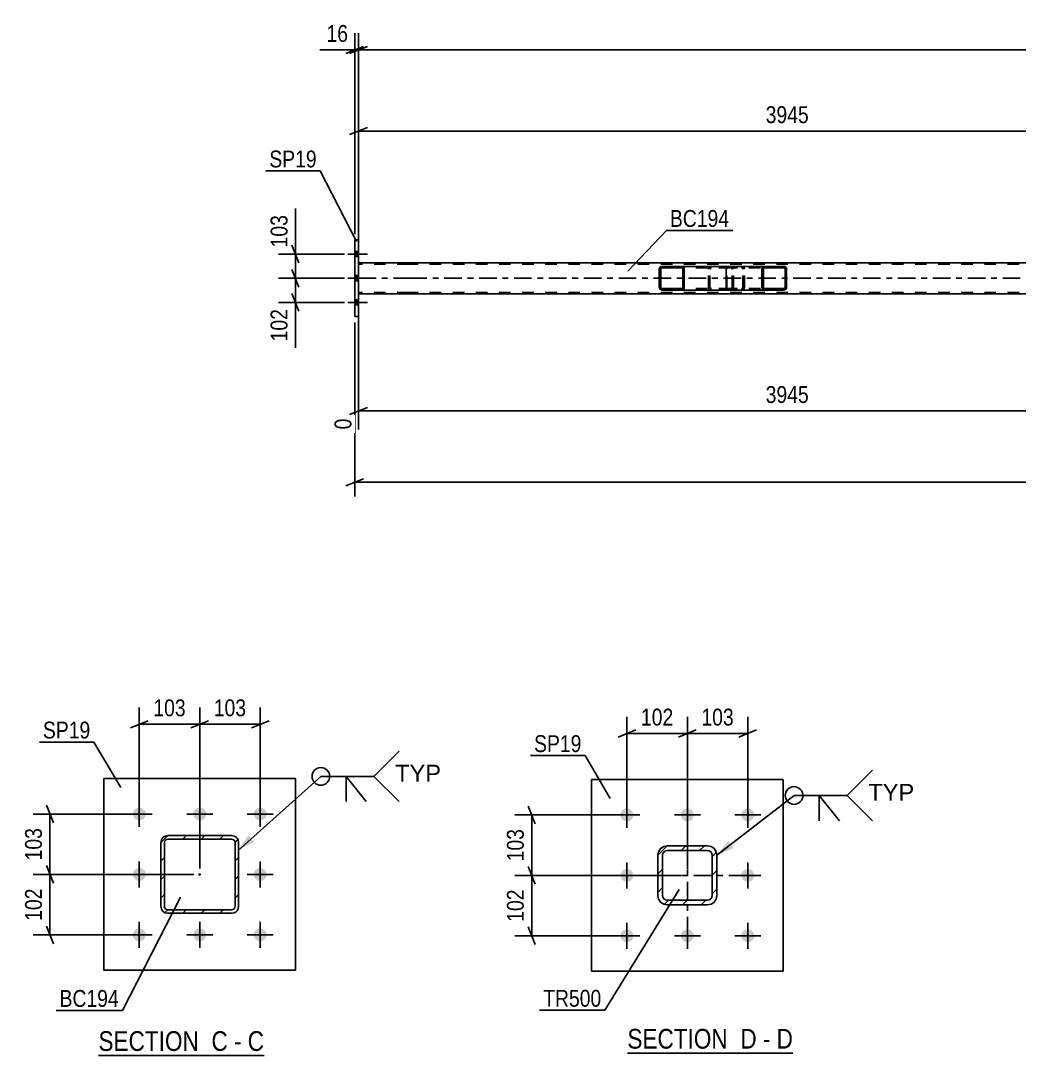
# Model space of a CAD drawing. Header units: millimetres. Extents: x 0 to 1766, y 0 to 560.
# Drawn here: x 1040 to 1209.3, y 59.4 to 235 of the extents above; entities that cross this region are included whole.
import ezdxf

# ---------------------------------------------------------------- set-up
doc = ezdxf.new("R2010")
doc.units = ezdxf.units.MM
doc.linetypes.add('DXK_LINE_DOT2', pattern=[3.9198, 1.9599, -1.9599])
doc.linetypes.add('DXK_LINE_DOT3', pattern=[5.9187, 2.979, -0.9799, 0.9799, -0.9799])
doc.styles.add('Arial', font='ARIAL.TTF', dxfattribs={"height": 0.2})
doc.styles.add('Arial Narrow', font='ARIALN.TTF', dxfattribs={"height": 0.2})

# ---------------------------------------------------------------- blocks, each defined once
blk = doc.blocks.new('Unknown-814172123-13 - 1946')
at = {"color": 6, "linetype": 'Continuous'}
blk.add_line((1053.16, 59.43), (1081.23, 59.43), dxfattribs=at)
at = {"color": 0, "linetype": 'Continuous'}
for points in [[(1071.27, 60.18), (1071.27, 63.68), (1053.16, 63.68), (1053.16, 60.18)], [(1075.09, 60.18), (1075.09, 63.68), (1072.32, 63.68), (1072.32, 60.18)], [(1077.41, 60.18), (1077.41, 63.68), (1076.14, 63.68), (1076.14, 60.18)], [(1081.23, 60.18), (1081.23, 63.68), (1078.46, 63.68), (1078.46, 60.18)]]:
    blk.add_wipeout(points, dxfattribs=at)
at = {"color": 7, "linetype": 'Continuous', "style": 'Arial Narrow'}
for s, p in [('SECTION ', (1053.16, 60.18)), ('C', (1072.32, 60.18)), ('C', (1078.46, 60.18)), ('-', (1076.14, 60.18))]:
    blk.add_text(s, height=3.34, dxfattribs=at).set_placement(p)
blk = doc.blocks.new('Unknown-814172123-16 - 6452')
at = {"color": 6, "linetype": 'Continuous'}
blk.add_line((1142.85, 59.82), (1170.92, 59.82), dxfattribs=at)
at = {"color": 0, "linetype": 'Continuous'}
for points in [[(1160.96, 60.57), (1160.96, 64.07), (1142.85, 64.07), (1142.85, 60.57)], [(1164.77, 60.57), (1164.77, 64.07), (1162.01, 64.07), (1162.01, 60.57)], [(1167.1, 60.57), (1167.1, 64.07), (1165.82, 64.07), (1165.82, 60.57)], [(1170.92, 60.57), (1170.92, 64.07), (1168.15, 64.07), (1168.15, 60.57)]]:
    blk.add_wipeout(points, dxfattribs=at)
at = {"color": 7, "linetype": 'Continuous', "style": 'Arial Narrow'}
for s, p in [('SECTION ', (1142.85, 60.57)), ('D', (1162.01, 60.57)), ('D', (1168.15, 60.57)), ('-', (1165.82, 60.57))]:
    blk.add_text(s, height=3.34, dxfattribs=at).set_placement(p)
blk = doc.blocks.new('Bolt-814172123-2911 - 2859')
at = {"linetype": 'Continuous'}
for points in [[(1097.25, 194.92), (1097.25, 195.8), (1096.61, 195.8), (1096.61, 194.92)], [(1097.25, 194.92), (1097.25, 195.8), (1096.61, 195.8), (1096.61, 194.92)], [(1097.25, 194.92), (1097.25, 195.8), (1096.61, 195.8), (1096.61, 194.92)], [(1097.25, 190.82), (1097.25, 191.7), (1096.61, 191.7), (1096.61, 190.82)], [(1097.25, 190.82), (1097.25, 191.7), (1096.61, 191.7), (1096.61, 190.82)], [(1097.25, 186.72), (1097.25, 187.6), (1096.61, 187.6), (1096.61, 186.72)], [(1097.25, 186.72), (1097.25, 187.6), (1096.61, 187.6), (1096.61, 186.72)], [(1097.25, 186.72), (1097.25, 187.6), (1096.61, 187.6), (1096.61, 186.72)]]:
    blk.add_hatch(color=1, dxfattribs=at).paths.add_polyline_path(points)
at = {"color": 1, "linetype": 'Continuous'}
for p, q in [((1095.45, 195.36), (1098.77, 195.36)), ((1095.45, 195.36), (1098.77, 195.36)), ((1095.45, 195.36), (1098.77, 195.36)), ((1096.61, 195.8), (1097.25, 195.8)), ((1096.61, 195.8), (1097.25, 195.8)), ((1096.61, 195.8), (1097.25, 195.8)), ((1096.61, 194.92), (1097.25, 194.92)), ((1096.61, 194.92), (1097.25, 194.92)), ((1096.61, 194.92), (1097.25, 194.92)), ((1096.61, 191.7), (1097.25, 191.7)), ((1096.61, 191.7), (1097.25, 191.7)), ((1095.45, 191.26), (1098.77, 191.26)), ((1095.45, 191.26), (1098.77, 191.26)), ((1096.61, 190.82), (1097.25, 190.82)), ((1096.61, 190.82), (1097.25, 190.82)), ((1095.45, 187.16), (1098.77, 187.16)), ((1095.45, 187.16), (1098.77, 187.16)), ((1095.45, 187.16), (1098.77, 187.16)), ((1096.61, 187.6), (1097.25, 187.6)), ((1096.61, 187.6), (1097.25, 187.6)), ((1096.61, 187.6), (1097.25, 187.6)), ((1096.61, 186.72), (1097.25, 186.72)), ((1096.61, 186.72), (1097.25, 186.72)), ((1096.61, 186.72), (1097.25, 186.72))]:
    blk.add_line(p, q, dxfattribs=at)
blk = doc.blocks.new('Part-814172123-3029 - 2859')
at = {"linetype": 'Continuous'}
h = blk.add_hatch(dxfattribs=at)
h.set_pattern_fill('', scale=0.7, style=0, pattern_type=0)
h.set_pattern_definition([(45, (1152.4602, 192.9664), (-1.57154, 1.57154), [])])
h.paths.add_polyline_path([(1152.5, 192.78), (1152.46, 192.97), (1152.35, 193.12), (1152.18, 193.23), (1151.99, 193.26), (1148.75, 193.26), (1148.56, 193.23), (1148.39, 193.12), (1148.28, 192.97), (1148.24, 192.78), (1148.24, 189.74), (1148.28, 189.56), (1148.39, 189.4), (1148.56, 189.3), (1148.75, 189.26), (1151.99, 189.26), (1152.18, 189.3), (1152.35, 189.4), (1152.46, 189.56), (1152.5, 189.74)])
h.paths.add_polyline_path([(1152.22, 189.65), (1152.17, 189.57), (1152.09, 189.52), (1151.99, 189.5), (1148.75, 189.5), (1148.66, 189.52), (1148.57, 189.57), (1148.52, 189.65), (1148.5, 189.74), (1148.5, 192.78), (1148.52, 192.87), (1148.57, 192.95), (1148.66, 193), (1148.75, 193.02), (1151.99, 193.02), (1152.09, 193), (1152.17, 192.95), (1152.22, 192.87), (1152.24, 192.78), (1152.24, 189.74)])
at = {"color": 2, "linetype": 'Continuous'}
for p, q in [((1148.75, 193.26), (1148.56, 193.23)), ((1148.75, 193.26), (1151.99, 193.26)), ((1159.86, 193.26), (1151.99, 193.26)), ((1152.18, 193.23), (1151.99, 193.26)), ((1148.28, 192.97), (1148.24, 192.78)), ((1148.24, 189.74), (1148.24, 192.78)), ((1148.5, 192.78), (1148.52, 192.87)), ((1148.5, 189.74), (1148.5, 192.78)), ((1148.52, 192.87), (1148.57, 192.95)), ((1148.57, 192.95), (1148.66, 193)), ((1148.66, 193), (1148.75, 193.02)), ((1148.75, 193.02), (1151.99, 193.02)), ((1151.99, 193.02), (1152.09, 193)), ((1152.09, 193), (1152.17, 192.95)), ((1152.17, 192.95), (1152.22, 192.87)), ((1152.22, 192.87), (1152.24, 192.78)), ((1152.24, 189.74), (1152.24, 192.78)), ((1152.5, 192.78), (1152.46, 192.97)), ((1152.5, 189.74), (1152.5, 192.78)), ((1148.24, 189.74), (1148.28, 189.56)), ((1148.52, 189.65), (1148.5, 189.74)), ((1148.57, 189.57), (1148.52, 189.65)), ((1148.66, 189.52), (1148.57, 189.57)), ((1152.17, 189.57), (1152.09, 189.52)), ((1152.22, 189.65), (1152.17, 189.57)), ((1152.24, 189.74), (1152.22, 189.65)), ((1152.46, 189.56), (1152.5, 189.74)), ((1148.56, 189.3), (1148.75, 189.26)), ((1148.75, 189.5), (1148.66, 189.52)), ((1148.75, 189.5), (1151.99, 189.5)), ((1148.75, 189.26), (1151.99, 189.26)), ((1152.09, 189.52), (1151.99, 189.5)), ((1151.99, 189.26), (1152.18, 189.3)), ((1159.86, 189.26), (1151.99, 189.26))]:
    blk.add_line(p, q, dxfattribs=at)
at = {"color": 7, "linetype": 'DXK_LINE_DOT2'}
for p, q in [((1151.99, 193.26), (1148.75, 193.26)), ((1156.91, 193.23), (1157.1, 193.26)), ((1160.34, 193.26), (1157.1, 193.26)), ((1160.34, 193.26), (1160.53, 193.23)), ((1160.34, 193.02), (1148.75, 193.02)), ((1156.59, 192.78), (1156.63, 192.97)), ((1156.59, 189.74), (1156.59, 192.78)), ((1156.87, 192.87), (1156.85, 192.78)), ((1156.85, 189.74), (1156.85, 192.78)), ((1156.92, 192.95), (1156.87, 192.87)), ((1157, 193), (1156.92, 192.95)), ((1157.1, 193.02), (1157, 193)), ((1160.44, 193), (1160.34, 193.02)), ((1160.52, 192.95), (1160.44, 193)), ((1160.57, 192.87), (1160.52, 192.95)), ((1160.59, 192.78), (1160.57, 192.87)), ((1160.59, 189.74), (1160.59, 192.78)), ((1160.81, 192.97), (1160.85, 192.78)), ((1160.85, 189.74), (1160.85, 192.78)), ((1156.63, 189.56), (1156.59, 189.74)), ((1156.85, 189.74), (1156.87, 189.65)), ((1156.87, 189.65), (1156.92, 189.57)), ((1156.92, 189.57), (1157, 189.52)), ((1160.44, 189.52), (1160.52, 189.57)), ((1160.52, 189.57), (1160.57, 189.65)), ((1160.57, 189.65), (1160.59, 189.74)), ((1160.85, 189.74), (1160.81, 189.56)), ((1160.34, 189.5), (1148.75, 189.5)), ((1151.99, 189.26), (1148.75, 189.26)), ((1157.1, 189.26), (1156.91, 189.3)), ((1157, 189.52), (1157.1, 189.5)), ((1160.34, 189.26), (1157.1, 189.26)), ((1160.34, 189.5), (1160.44, 189.52)), ((1160.53, 189.3), (1160.34, 189.26))]:
    blk.add_line(p, q, dxfattribs=at)
at = {"color": 2, "linetype": 'Continuous'}
for centre, start, end in [((1148.73, 192.76), 110.7584, 155.6801), ((1152.01, 192.76), 24.32, 69.2417), ((1148.73, 189.76), 204.32, 249.2417), ((1152.01, 189.76), 290.7584, 335.6801)]:
    blk.add_arc(centre, 0.496, start, end, dxfattribs=at)
at = {"color": 7, "linetype": 'DXK_LINE_DOT2'}
for centre, start, end in [((1157.08, 192.76), 110.7584, 155.6801), ((1160.36, 192.76), 24.32, 69.2417), ((1157.08, 189.76), 204.32, 249.2417), ((1160.36, 189.76), 290.7584, 335.6801)]:
    blk.add_arc(centre, 0.496, start, end, dxfattribs=at)
blk = doc.blocks.new('Part-814172123-2965 - 2859')
at = {"color": 2, "linetype": 'Continuous'}
for p, q in [((1105.77, 193.9), (1097.25, 193.9)), ((1679.65, 193.9), (1105.87, 193.9)), ((1105.77, 188.62), (1097.25, 188.62)), ((1241.87, 188.62), (1105.87, 188.62))]:
    blk.add_line(p, q, dxfattribs=at)
at = {"color": 7, "linetype": 'DXK_LINE_DOT2'}
for p, q in [((1097.25, 188.62), (1097.25, 193.9)), ((1105.77, 193.66), (1097.25, 193.66)), ((1679.65, 193.66), (1105.87, 193.66)), ((1105.77, 188.86), (1097.25, 188.86)), ((1679.65, 188.86), (1105.87, 188.86))]:
    blk.add_line(p, q, dxfattribs=at)
at = {"color": 7, "linetype": 'DXK_LINE_DOT3'}
for p, q in [((1097.25, 191.26), (1105.77, 191.26)), ((1105.87, 191.26), (1679.65, 191.26))]:
    blk.add_line(p, q, dxfattribs=at)
blk = doc.blocks.new('Part-814172123-3035 - 2859')
at = {"color": 2, "linetype": 'Continuous'}
for p, q in [((1097.25, 197.76), (1096.61, 197.76)), ((1096.61, 184.76), (1096.61, 197.76)), ((1097.25, 197.76), (1097.25, 184.76)), ((1097.25, 184.76), (1096.61, 184.76))]:
    blk.add_line(p, q, dxfattribs=at)
blk = doc.blocks.new('Part-814172123-3028 - 2859')
at = {"linetype": 'Continuous'}
h = blk.add_hatch(dxfattribs=at)
h.set_pattern_fill('', scale=0.7, style=0, pattern_type=0)
h.set_pattern_definition([(45, (1169.8052, 192.9664), (-1.57154, 1.57154), [])])
h.paths.add_polyline_path([(1169.84, 192.78), (1169.81, 192.97), (1169.7, 193.12), (1169.53, 193.23), (1169.34, 193.26), (1166.16, 193.26), (1165.96, 193.23), (1165.8, 193.12), (1165.69, 192.97), (1165.65, 192.78), (1165.65, 189.74), (1165.69, 189.56), (1165.8, 189.4), (1165.96, 189.3), (1166.16, 189.26), (1169.34, 189.26), (1169.53, 189.3), (1169.7, 189.4), (1169.81, 189.56), (1169.84, 189.74)])
h.paths.add_polyline_path([(1169.57, 189.65), (1169.52, 189.57), (1169.44, 189.52), (1169.34, 189.5), (1166.16, 189.5), (1166.06, 189.52), (1165.98, 189.57), (1165.92, 189.65), (1165.91, 189.74), (1165.91, 192.78), (1165.92, 192.87), (1165.98, 192.95), (1166.06, 193), (1166.16, 193.02), (1169.34, 193.02), (1169.44, 193), (1169.52, 192.95), (1169.57, 192.87), (1169.59, 192.78), (1169.59, 189.74)])
at = {"color": 2, "linetype": 'Continuous'}
for p, q in [((1159.61, 192.97), (1159.66, 193.12)), ((1159.66, 193.12), (1159.75, 193.23)), ((1159.75, 193.23), (1159.86, 193.26)), ((1166.16, 193.26), (1159.86, 193.26)), ((1166.16, 193.26), (1165.96, 193.23)), ((1166.16, 193.26), (1169.34, 193.26)), ((1169.53, 193.23), (1169.34, 193.26)), ((1159.59, 192.78), (1159.61, 192.97)), ((1159.59, 189.74), (1159.59, 192.78)), ((1165.69, 192.97), (1165.65, 192.78)), ((1165.65, 189.74), (1165.65, 192.78)), ((1165.91, 192.78), (1165.92, 192.87)), ((1165.91, 189.74), (1165.91, 192.78)), ((1165.92, 192.87), (1165.98, 192.95)), ((1165.98, 192.95), (1166.06, 193)), ((1166.06, 193), (1166.16, 193.02)), ((1166.16, 193.02), (1169.34, 193.02)), ((1169.34, 193.02), (1169.44, 193)), ((1169.44, 193), (1169.52, 192.95)), ((1169.52, 192.95), (1169.57, 192.87)), ((1169.57, 192.87), (1169.59, 192.78)), ((1169.59, 189.74), (1169.59, 192.78)), ((1169.84, 192.78), (1169.81, 192.97)), ((1169.84, 189.74), (1169.84, 192.78)), ((1159.61, 189.56), (1159.59, 189.74)), ((1159.66, 189.4), (1159.61, 189.56)), ((1165.65, 189.74), (1165.69, 189.56)), ((1165.92, 189.65), (1165.91, 189.74)), ((1165.98, 189.57), (1165.92, 189.65)), ((1166.06, 189.52), (1165.98, 189.57)), ((1169.52, 189.57), (1169.44, 189.52)), ((1169.57, 189.65), (1169.52, 189.57)), ((1169.59, 189.74), (1169.57, 189.65)), ((1169.81, 189.56), (1169.84, 189.74)), ((1159.75, 189.3), (1159.66, 189.4)), ((1159.86, 189.26), (1159.75, 189.3)), ((1166.16, 189.26), (1159.86, 189.26)), ((1165.96, 189.3), (1166.16, 189.26)), ((1166.16, 189.5), (1166.06, 189.52)), ((1166.16, 189.5), (1169.34, 189.5)), ((1166.16, 189.26), (1169.34, 189.26)), ((1169.44, 189.52), (1169.34, 189.5)), ((1169.34, 189.26), (1169.53, 189.3))]:
    blk.add_line(p, q, dxfattribs=at)
at = {"color": 7, "linetype": 'DXK_LINE_DOT2'}
for p, q in [((1160.85, 193.02), (1160.85, 193.26)), ((1162.19, 193.26), (1162.38, 193.23)), ((1169.34, 193.26), (1166.16, 193.26)), ((1159.73, 192.87), (1159.72, 192.78)), ((1159.72, 189.74), (1159.72, 192.78)), ((1159.76, 192.95), (1159.73, 192.87)), ((1159.8, 193), (1159.76, 192.95)), ((1159.86, 193.02), (1159.8, 193)), ((1169.34, 193.02), (1159.86, 193.02)), ((1162.29, 193), (1162.19, 193.02)), ((1162.37, 192.95), (1162.29, 193)), ((1162.42, 192.87), (1162.37, 192.95)), ((1162.44, 192.78), (1162.42, 192.87)), ((1162.44, 189.74), (1162.44, 192.78)), ((1162.65, 192.97), (1162.69, 192.78)), ((1162.69, 189.74), (1162.69, 192.78)), ((1159.72, 189.74), (1159.73, 189.65)), ((1159.73, 189.65), (1159.76, 189.57)), ((1159.76, 189.57), (1159.8, 189.52)), ((1162.29, 189.52), (1162.37, 189.57)), ((1162.37, 189.57), (1162.42, 189.65)), ((1162.42, 189.65), (1162.44, 189.74)), ((1162.69, 189.74), (1162.65, 189.56)), ((1159.8, 189.52), (1159.86, 189.5)), ((1169.34, 189.5), (1159.86, 189.5)), ((1160.85, 189.26), (1160.85, 189.5)), ((1162.19, 189.5), (1162.29, 189.52)), ((1162.38, 189.3), (1162.19, 189.26)), ((1169.34, 189.26), (1166.16, 189.26))]:
    blk.add_line(p, q, dxfattribs=at)
for centre, start, end in [((1162.21, 192.77), 23.8494, 68.8059), ((1162.21, 189.76), 291.1941, 336.1506)]:
    blk.add_arc(centre, 0.492, start, end, dxfattribs=at)
at = {"color": 2, "linetype": 'Continuous'}
for centre, start, end in [((1166.14, 192.77), 111.1941, 156.1506), ((1169.36, 192.77), 23.8494, 68.8059), ((1166.14, 189.76), 203.8494, 248.8059), ((1169.36, 189.76), 291.1941, 336.1506)]:
    blk.add_arc(centre, 0.492, start, end, dxfattribs=at)
blk = doc.blocks.new('Part-814172123-2057 - 1946')
at = {"linetype": 'Continuous'}
h = blk.add_hatch(dxfattribs=at)
h.set_pattern_fill('', scale=0.7, style=0, pattern_type=0)
h.set_pattern_definition([(45, (1064.926, 96.7185), (-1.57154, 1.57154), [])])
h.paths.add_polyline_path([(1075.73, 96.72), (1064.93, 96.72), (1064.47, 96.63), (1064.08, 96.37), (1063.82, 95.98), (1063.73, 95.52), (1063.73, 84.72), (1063.82, 84.26), (1064.08, 83.87), (1064.47, 83.61), (1064.93, 83.52), (1075.73, 83.52), (1076.19, 83.61), (1076.57, 83.87), (1076.83, 84.26), (1076.93, 84.72), (1076.93, 95.52), (1076.83, 95.98), (1076.57, 96.37), (1076.19, 96.63)])
h.paths.add_polyline_path([(1076.28, 95.75), (1076.33, 95.52), (1076.33, 84.72), (1076.28, 84.49), (1076.15, 84.29), (1075.96, 84.16), (1075.73, 84.12), (1064.93, 84.12), (1064.7, 84.16), (1064.5, 84.29), (1064.37, 84.49), (1064.33, 84.72), (1064.33, 95.52), (1064.37, 95.75), (1064.5, 95.94), (1064.7, 96.07), (1064.93, 96.12), (1075.73, 96.12), (1075.96, 96.07), (1076.15, 95.94)])
blk.add_hatch(color=30, dxfattribs=at).paths.add_polyline_path([(1070.33, 90.02, -1), (1070.33, 90.22, -1)])
at = {"color": 7, "linetype": 'DXK_LINE_DOT2'}
for p, q in [((1064.47, 96.63), (1064.93, 96.72)), ((1064.93, 96.72), (1075.73, 96.72)), ((1075.73, 96.72), (1076.19, 96.63)), ((1063.73, 95.52), (1063.82, 95.98)), ((1063.73, 95.52), (1063.73, 84.72)), ((1064.37, 95.75), (1064.33, 95.52)), ((1064.33, 84.72), (1064.33, 95.52)), ((1064.5, 95.94), (1064.37, 95.75)), ((1064.7, 96.07), (1064.5, 95.94)), ((1064.93, 96.12), (1064.7, 96.07)), ((1064.93, 96.12), (1075.73, 96.12)), ((1075.96, 96.07), (1075.73, 96.12)), ((1076.15, 95.94), (1075.96, 96.07)), ((1076.28, 95.75), (1076.15, 95.94)), ((1076.33, 95.52), (1076.28, 95.75)), ((1076.33, 84.72), (1076.33, 95.52)), ((1076.83, 95.98), (1076.93, 95.52)), ((1076.93, 84.72), (1076.93, 95.52)), ((1063.82, 84.26), (1063.73, 84.72)), ((1064.33, 84.72), (1064.37, 84.49)), ((1064.37, 84.49), (1064.5, 84.29)), ((1064.5, 84.29), (1064.7, 84.16)), ((1075.96, 84.16), (1076.15, 84.29)), ((1076.15, 84.29), (1076.28, 84.49)), ((1076.28, 84.49), (1076.33, 84.72)), ((1076.93, 84.72), (1076.83, 84.26)), ((1064.93, 83.52), (1064.47, 83.61)), ((1064.7, 84.16), (1064.93, 84.12)), ((1064.93, 84.12), (1075.73, 84.12)), ((1064.93, 83.52), (1075.73, 83.52)), ((1075.73, 84.12), (1075.96, 84.16)), ((1076.19, 83.61), (1075.73, 83.52))]:
    blk.add_line(p, q, dxfattribs=at)
at = {"color": 2, "linetype": 'Continuous'}
for p, q in [((1064.93, 96.72), (1064.47, 96.63)), ((1064.93, 96.72), (1064.93, 96.72)), ((1064.93, 96.72), (1075.73, 96.72)), ((1075.73, 96.72), (1075.73, 96.72)), ((1076.19, 96.63), (1075.73, 96.72)), ((1063.82, 95.98), (1063.73, 95.52)), ((1063.73, 95.52), (1063.73, 95.52)), ((1063.73, 84.72), (1063.73, 95.52)), ((1064.33, 95.52), (1064.37, 95.75)), ((1064.33, 95.52), (1064.33, 95.52)), ((1064.33, 84.72), (1064.33, 95.52)), ((1064.37, 95.75), (1064.5, 95.94)), ((1064.5, 95.94), (1064.7, 96.07)), ((1064.7, 96.07), (1064.93, 96.12)), ((1064.93, 96.12), (1064.93, 96.12)), ((1064.93, 96.12), (1075.73, 96.12)), ((1075.73, 96.12), (1075.73, 96.12)), ((1075.73, 96.12), (1075.96, 96.07)), ((1075.96, 96.07), (1076.15, 95.94)), ((1076.15, 95.94), (1076.28, 95.75)), ((1076.28, 95.75), (1076.33, 95.52)), ((1076.33, 95.52), (1076.33, 95.52)), ((1076.33, 84.72), (1076.33, 95.52)), ((1076.93, 95.52), (1076.83, 95.98)), ((1076.93, 95.52), (1076.93, 95.52)), ((1076.93, 84.72), (1076.93, 95.52)), ((1063.73, 84.72), (1063.73, 84.72)), ((1063.73, 84.72), (1063.82, 84.26)), ((1064.33, 84.72), (1064.33, 84.72)), ((1064.37, 84.49), (1064.33, 84.72)), ((1064.5, 84.29), (1064.37, 84.49)), ((1064.7, 84.16), (1064.5, 84.29)), ((1076.15, 84.29), (1075.96, 84.16)), ((1076.28, 84.49), (1076.15, 84.29)), ((1076.33, 84.72), (1076.28, 84.49)), ((1076.33, 84.72), (1076.33, 84.72)), ((1076.83, 84.26), (1076.93, 84.72)), ((1076.93, 84.72), (1076.93, 84.72)), ((1064.47, 83.61), (1064.93, 83.52)), ((1064.93, 84.12), (1064.7, 84.16)), ((1064.93, 84.12), (1064.93, 84.12)), ((1064.93, 84.12), (1075.73, 84.12)), ((1064.93, 83.52), (1064.93, 83.52)), ((1064.93, 83.52), (1075.73, 83.52)), ((1075.96, 84.16), (1075.73, 84.12)), ((1075.73, 84.12), (1075.73, 84.12)), ((1075.73, 83.52), (1076.19, 83.61)), ((1075.73, 83.52), (1075.73, 83.52))]:
    blk.add_line(p, q, dxfattribs=at)
at = {"color": 7, "linetype": 'DXK_LINE_DOT3'}
blk.add_line((1070.33, 90.12), (1070.33, 90.12), dxfattribs=at)
at = {"color": 30, "linetype": 'DXK_LINE_DOT3'}
blk.add_line((1070.33, 90.12), (1070.33, 90.12), dxfattribs=at)
at = {"color": 30, "linetype": 'Continuous'}
blk.add_circle((1070.33, 90.12), 0.1, dxfattribs=at)
at = {"color": 7, "linetype": 'DXK_LINE_DOT2'}
for centre, start, end in [((1064.93, 95.52), 112.5, 157.5), ((1075.73, 95.52), 22.5, 67.5), ((1064.93, 84.72), 202.5, 247.5), ((1075.73, 84.72), 292.5, 337.5)]:
    blk.add_arc(centre, 1.2, start, end, dxfattribs=at)
at = {"color": 2, "linetype": 'Continuous'}
for centre, start, end in [((1064.93, 95.52), 112.5, 157.5), ((1075.73, 95.52), 22.5, 67.5), ((1064.93, 84.72), 202.5, 247.5), ((1075.73, 84.72), 292.5, 337.5)]:
    blk.add_arc(centre, 1.2, start, end, dxfattribs=at)
blk = doc.blocks.new('Bolt-814172123-2084 - 1946')
at = {"linetype": 'Continuous'}
for points in [[(1060.08, 99.27, -1), (1060.08, 101.47, -1)], [(1070.33, 99.27, -1), (1070.33, 101.47, -1)], [(1080.58, 99.27, -1), (1080.58, 101.47, -1)], [(1060.08, 89.02, -1), (1060.08, 91.22, -1)], [(1080.58, 89.02, -1), (1080.58, 91.22, -1)], [(1060.08, 78.77, -1), (1060.08, 80.97, -1)], [(1070.33, 78.77, -1), (1070.33, 80.97, -1)], [(1080.58, 78.77, -1), (1080.58, 80.97, -1)]]:
    blk.add_hatch(color=1, dxfattribs=at).paths.add_polyline_path(points)
at = {"color": 1, "linetype": 'Continuous'}
for p, q in [((1060.08, 98.17), (1060.08, 102.57)), ((1070.33, 98.17), (1070.33, 102.57)), ((1080.58, 98.17), (1080.58, 102.57)), ((1062.28, 100.37), (1057.88, 100.37)), ((1072.53, 100.37), (1068.13, 100.37)), ((1082.78, 100.37), (1078.38, 100.37)), ((1060.08, 87.92), (1060.08, 92.32)), ((1080.58, 87.92), (1080.58, 92.32)), ((1062.28, 90.12), (1057.88, 90.12)), ((1082.78, 90.12), (1078.38, 90.12)), ((1060.08, 77.67), (1060.08, 82.07)), ((1070.33, 77.67), (1070.33, 82.07)), ((1080.58, 77.67), (1080.58, 82.07)), ((1062.28, 79.87), (1057.88, 79.87)), ((1072.53, 79.87), (1068.13, 79.87)), ((1082.78, 79.87), (1078.38, 79.87))]:
    blk.add_line(p, q, dxfattribs=at)
blk = doc.blocks.new('Part-814172123-2100 - 1946')
at = {"color": 2, "linetype": 'Continuous'}
for p, q in [((1054.08, 73.87), (1054.08, 106.37)), ((1054.08, 106.37), (1086.58, 106.37)), ((1086.58, 73.87), (1086.58, 106.37)), ((1054.08, 73.87), (1086.58, 73.87))]:
    blk.add_line(p, q, dxfattribs=at)
blk = doc.blocks.new('Bolt-814172123-6491 - 6452')
at = {"linetype": 'Continuous'}
for points in [[(1142.77, 99.11, -1), (1142.77, 101.31, -1)], [(1153.02, 99.11, -1), (1153.02, 101.31, -1)], [(1163.27, 99.11, -1), (1163.27, 101.31, -1)], [(1142.77, 88.86, -1), (1142.77, 91.06, -1)], [(1163.27, 88.86, -1), (1163.27, 91.06, -1)], [(1142.77, 78.61, -1), (1142.77, 80.81, -1)], [(1153.02, 78.61, -1), (1153.02, 80.81, -1)], [(1163.27, 78.61, -1), (1163.27, 80.81, -1)]]:
    blk.add_hatch(color=1, dxfattribs=at).paths.add_polyline_path(points)
at = {"color": 1, "linetype": 'Continuous'}
for p, q in [((1142.77, 98.01), (1142.77, 102.41)), ((1153.02, 98.01), (1153.02, 102.41)), ((1163.27, 98.01), (1163.27, 102.41)), ((1144.97, 100.21), (1140.57, 100.21)), ((1155.22, 100.21), (1150.82, 100.21)), ((1165.47, 100.21), (1161.07, 100.21)), ((1142.77, 87.76), (1142.77, 92.16)), ((1163.27, 87.76), (1163.27, 92.16)), ((1144.97, 89.96), (1140.57, 89.96)), ((1165.47, 89.96), (1161.07, 89.96)), ((1142.77, 77.51), (1142.77, 81.91)), ((1153.02, 77.51), (1153.02, 81.91)), ((1163.27, 77.51), (1163.27, 81.91)), ((1144.97, 79.71), (1140.57, 79.71)), ((1155.22, 79.71), (1150.82, 79.71)), ((1165.47, 79.71), (1161.07, 79.71))]:
    blk.add_line(p, q, dxfattribs=at)
blk = doc.blocks.new('Part-814172123-6500 - 6452')
at = {"linetype": 'Continuous'}
h = blk.add_hatch(dxfattribs=at)
h.set_pattern_fill('', scale=0.7, style=0, pattern_type=0)
h.set_pattern_definition([(45, (1149.6157, 94.958), (-1.57154, 1.57154), [])])
h.paths.add_polyline_path([(1156.42, 94.96), (1149.62, 94.96), (1149, 94.84), (1148.48, 94.49), (1148.14, 93.97), (1148.02, 93.36), (1148.02, 86.56), (1148.14, 85.95), (1148.48, 85.43), (1149, 85.08), (1149.62, 84.96), (1156.42, 84.96), (1157.03, 85.08), (1157.55, 85.43), (1157.89, 85.95), (1158.02, 86.56), (1158.02, 93.36), (1157.89, 93.97), (1157.55, 94.49), (1157.03, 94.84)])
h.paths.add_polyline_path([(1157.15, 93.66), (1157.22, 93.36), (1157.22, 86.56), (1157.15, 86.25), (1156.98, 85.99), (1156.72, 85.82), (1156.42, 85.76), (1149.62, 85.76), (1149.31, 85.82), (1149.05, 85.99), (1148.88, 86.25), (1148.82, 86.56), (1148.82, 93.36), (1148.88, 93.66), (1149.05, 93.92), (1149.31, 94.1), (1149.62, 94.16), (1156.42, 94.16), (1156.72, 94.1), (1156.98, 93.92)])
at = {"color": 7, "linetype": 'DXK_LINE_DOT3'}
for p, q in [((1153.02, 79.96), (1153.02, 99.96)), ((1163.02, 89.96), (1143.02, 89.96))]:
    blk.add_line(p, q, dxfattribs=at)
at = {"color": 7, "linetype": 'DXK_LINE_DOT2'}
for p, q in [((1149, 94.84), (1149.62, 94.96)), ((1149.62, 94.96), (1156.42, 94.96)), ((1156.42, 94.96), (1157.03, 94.84)), ((1148.02, 93.36), (1148.14, 93.97)), ((1148.02, 86.56), (1148.02, 93.36)), ((1148.88, 93.66), (1148.82, 93.36)), ((1148.82, 86.56), (1148.82, 93.36)), ((1149.62, 94.16), (1149.31, 94.1)), ((1149.62, 94.16), (1156.42, 94.16)), ((1156.72, 94.1), (1156.42, 94.16)), ((1157.22, 93.36), (1157.15, 93.66)), ((1157.22, 86.56), (1157.22, 93.36)), ((1157.89, 93.97), (1158.02, 93.36)), ((1158.02, 86.56), (1158.02, 93.36)), ((1148.14, 85.95), (1148.02, 86.56)), ((1148.82, 86.56), (1148.88, 86.25)), ((1157.15, 86.25), (1157.22, 86.56)), ((1158.02, 86.56), (1157.89, 85.95)), ((1149.62, 84.96), (1149, 85.08)), ((1149.31, 85.82), (1149.62, 85.76)), ((1149.62, 85.76), (1156.42, 85.76)), ((1149.62, 84.96), (1156.42, 84.96)), ((1156.42, 85.76), (1156.72, 85.82)), ((1157.03, 85.08), (1156.42, 84.96))]:
    blk.add_line(p, q, dxfattribs=at)
at = {"color": 2, "linetype": 'Continuous'}
for p, q in [((1149.62, 94.96), (1149, 94.84)), ((1149.62, 94.96), (1156.42, 94.96)), ((1157.03, 94.84), (1156.42, 94.96)), ((1148.14, 93.97), (1148.02, 93.36)), ((1148.02, 86.56), (1148.02, 93.36)), ((1148.82, 93.36), (1148.88, 93.66)), ((1148.82, 86.56), (1148.82, 93.36)), ((1149.31, 94.1), (1149.62, 94.16)), ((1149.62, 94.16), (1156.42, 94.16)), ((1156.42, 94.16), (1156.72, 94.1)), ((1157.15, 93.66), (1157.22, 93.36)), ((1157.22, 86.56), (1157.22, 93.36)), ((1158.02, 93.36), (1157.89, 93.97)), ((1158.02, 86.56), (1158.02, 93.36)), ((1148.02, 86.56), (1148.14, 85.95)), ((1148.88, 86.25), (1148.82, 86.56)), ((1157.22, 86.56), (1157.15, 86.25)), ((1157.89, 85.95), (1158.02, 86.56)), ((1149, 85.08), (1149.62, 84.96)), ((1149.62, 85.76), (1149.31, 85.82)), ((1149.62, 85.76), (1156.42, 85.76)), ((1149.62, 84.96), (1156.42, 84.96)), ((1156.72, 85.82), (1156.42, 85.76)), ((1156.42, 84.96), (1157.03, 85.08))]:
    blk.add_line(p, q, dxfattribs=at)
at = {"color": 7, "linetype": 'DXK_LINE_DOT2'}
for centre, radius, start, end in [((1149.62, 93.36), 1.6, 112.5, 157.5), ((1156.42, 93.36), 1.6, 22.5, 67.5), ((1149.62, 93.36), 0.8, 112.5, 157.5), ((1156.42, 93.36), 0.8, 22.5, 67.5), ((1149.62, 86.56), 0.8, 202.5, 247.5), ((1156.42, 86.56), 0.8, 292.5, 337.5), ((1149.62, 86.56), 1.6, 202.5, 247.5), ((1156.42, 86.56), 1.6, 292.5, 337.5)]:
    blk.add_arc(centre, radius, start, end, dxfattribs=at)
at = {"color": 2, "linetype": 'Continuous'}
for centre, radius, start, end in [((1149.62, 93.36), 1.6, 112.5, 157.5), ((1156.42, 93.36), 1.6, 22.5, 67.5), ((1149.62, 93.36), 0.8, 112.5, 157.5), ((1156.42, 93.36), 0.8, 22.5, 67.5), ((1149.62, 86.56), 0.8, 202.5, 247.5), ((1156.42, 86.56), 0.8, 292.5, 337.5), ((1149.62, 86.56), 1.6, 202.5, 247.5), ((1156.42, 86.56), 1.6, 292.5, 337.5)]:
    blk.add_arc(centre, radius, start, end, dxfattribs=at)
blk = doc.blocks.new('Part-814172123-6599 - 6452')
at = {"color": 2, "linetype": 'Continuous'}
for p, q in [((1169.27, 106.21), (1136.77, 106.21)), ((1136.77, 106.21), (1136.77, 73.71)), ((1169.27, 73.71), (1169.27, 106.21)), ((1136.77, 73.71), (1169.27, 73.71))]:
    blk.add_line(p, q, dxfattribs=at)
blk = doc.blocks.new('StraightDimension-814172123-3292 - 2859')
at = {"color": 7, "linetype": 'Continuous'}
for p, q in [((1096.61, 183.76), (1096.61, 154.25)), ((1098.11, 157.25), (1095.11, 156.05)), ((1096.61, 156.65), (1688.91, 156.65))]:
    blk.add_line(p, q, dxfattribs=at)
blk = doc.blocks.new('StraightDimension-814172123-3278 - 2859')
at = {"color": 7, "linetype": 'Continuous'}
for p, q in [((1085.96, 196.86), (1087.16, 193.86)), ((1094.85, 195.36), (1083.71, 195.36)), ((1086.56, 191.26), (1086.56, 195.36)), ((1087.16, 189.76), (1085.96, 192.76)), ((1094.85, 191.26), (1083.71, 191.26))]:
    blk.add_line(p, q, dxfattribs=at)
at = {"color": 0}
blk.add_wipeout([(1085.81, 202.57), (1081.61, 202.57), (1081.61, 195.89), (1085.81, 195.89)], dxfattribs=at)
at = {"color": 7, "linetype": 'Continuous'}
blk.add_line((1086.56, 195.36), (1086.56, 203.1), dxfattribs=at)
blk.add_line((1086.56, 195.36), (1086.56, 203.1), dxfattribs=at)
at = {"color": 3, "style": 'Arial Narrow'}
blk.add_text('103', height=2.863, rotation=90.0002, dxfattribs=at).set_placement((1085.21, 196.49))
blk = doc.blocks.new('StraightDimension-814172123-3199 - 2859')
at = {"color": 7, "linetype": 'Continuous'}
for p, q in [((1097.25, 194.9), (1097.25, 219.08)), ((1242.67, 203.3), (1242.67, 219.08)), ((1098.75, 216.83), (1095.75, 215.63)), ((1097.25, 216.23), (1242.67, 216.23)), ((1241.17, 215.63), (1244.17, 216.83))]:
    blk.add_line(p, q, dxfattribs=at)
at = {"color": 0}
blk.add_wipeout([(1174.21, 216.98), (1174.21, 221.18), (1165.7, 221.18), (1165.7, 216.98)], dxfattribs=at)
at = {"color": 3, "style": 'Arial Narrow'}
blk.add_text('3945', height=2.863, dxfattribs=at).set_placement((1166.3, 217.58))
blk = doc.blocks.new('StraightDimension-814172123-3210 - 2859')
at = {"color": 7, "linetype": 'Continuous'}
for p, q in [((1097.25, 187.62), (1097.25, 165.62)), ((1242.67, 179.22), (1242.67, 160.14)), ((1098.75, 169.35), (1095.75, 168.15)), ((1097.25, 168.75), (1242.67, 168.75)), ((1241.17, 168.15), (1244.17, 169.35))]:
    blk.add_line(p, q, dxfattribs=at)
at = {"color": 0}
blk.add_wipeout([(1174.21, 169.5), (1174.21, 173.7), (1165.7, 173.7), (1165.7, 169.5)], dxfattribs=at)
at = {"color": 0, "linetype": 'Continuous'}
for points in [[(1096.65, 168.05), (1092.45, 168.05), (1092.45, 165.02), (1096.65, 165.02)], [(1242.07, 168.05), (1237.87, 168.05), (1237.87, 159.54), (1242.07, 159.54)]]:
    blk.add_wipeout(points, dxfattribs=at)
at = {"color": 3, "style": 'Arial Narrow'}
blk.add_text('3945', height=2.863, dxfattribs=at).set_placement((1166.3, 170.1))
at = {"color": 3, "linetype": 'Continuous', "style": 'Arial Narrow'}
for s, height, p in [('0', 2.86, (1096.05, 165.62)), ('3945', 2.863, (1241.47, 160.14))]:
    blk.add_text(s, height=height, rotation=90.0002, dxfattribs=at).set_placement(p)
blk = doc.blocks.new('StraightDimension-814172123-3229 - 2859')
at = {"color": 7, "linetype": 'Continuous'}
for p, q in [((1096.61, 198.76), (1096.61, 232.85)), ((1097.25, 198.76), (1097.25, 232.85)), ((1095.11, 229.4), (1098.11, 230.6)), ((1098.75, 230.6), (1095.75, 229.4)), ((1096.61, 230), (1097.25, 230))]:
    blk.add_line(p, q, dxfattribs=at)
at = {"color": 0}
blk.add_wipeout([(1096.09, 230.75), (1096.09, 234.95), (1091.23, 234.95), (1091.23, 230.75)], dxfattribs=at)
at = {"color": 7, "linetype": 'Continuous'}
blk.add_line((1096.61, 230), (1090.71, 230), dxfattribs=at)
blk.add_line((1096.61, 230), (1090.71, 230), dxfattribs=at)
at = {"color": 3, "style": 'Arial Narrow'}
blk.add_text('16', height=2.863, dxfattribs=at).set_placement((1091.83, 231.35))
blk = doc.blocks.new('StraightDimension-814172123-3239 - 2859')
at = {"color": 7, "linetype": 'Continuous'}
for p, q in [((1097.25, 198.76), (1097.25, 232.85)), ((1098.75, 230.6), (1095.75, 229.4)), ((1097.25, 230), (1688.27, 230))]:
    blk.add_line(p, q, dxfattribs=at)
blk = doc.blocks.new('StraightDimension-814172123-3265 - 2859')
at = {"color": 7, "linetype": 'Continuous'}
for p, q in [((1085.96, 192.76), (1087.16, 189.76)), ((1094.85, 191.26), (1083.71, 191.26)), ((1086.56, 187.16), (1086.56, 191.26)), ((1087.16, 185.66), (1085.96, 188.66)), ((1094.85, 187.16), (1083.71, 187.16))]:
    blk.add_line(p, q, dxfattribs=at)
at = {"color": 0}
blk.add_wipeout([(1085.81, 186.64), (1081.61, 186.64), (1081.61, 179.95), (1085.81, 179.95)], dxfattribs=at)
at = {"color": 7, "linetype": 'Continuous'}
blk.add_line((1086.56, 187.16), (1086.56, 179.43), dxfattribs=at)
blk.add_line((1086.56, 187.16), (1086.56, 179.43), dxfattribs=at)
at = {"color": 3, "style": 'Arial Narrow'}
blk.add_text('102', height=2.863, rotation=90.0002, dxfattribs=at).set_placement((1085.21, 180.55))
blk = doc.blocks.new('StraightDimension-814172123-2148 - 1946')
at = {"color": 7, "linetype": 'Continuous'}
for p, q in [((1044.32, 91.62), (1045.52, 88.62)), ((1069.33, 90.12), (1042.07, 90.12)), ((1044.92, 79.87), (1044.92, 90.12)), ((1045.52, 78.37), (1044.32, 81.37)), ((1059.08, 79.87), (1042.07, 79.87))]:
    blk.add_line(p, q, dxfattribs=at)
at = {"color": 0}
blk.add_wipeout([(1044.17, 88.34), (1039.97, 88.34), (1039.97, 81.65), (1044.17, 81.65)], dxfattribs=at)
at = {"color": 3, "style": 'Arial Narrow'}
blk.add_text('102', height=2.863, rotation=90.0002, dxfattribs=at).set_placement((1043.57, 82.25))
blk = doc.blocks.new('StraightDimension-814172123-2131 - 1946')
at = {"color": 7, "linetype": 'Continuous'}
for p, q in [((1070.33, 91.12), (1070.33, 118.45)), ((1080.58, 101.37), (1080.58, 118.45)), ((1068.83, 115), (1071.83, 116.2)), ((1082.08, 116.2), (1079.08, 115)), ((1070.33, 115.6), (1080.58, 115.6))]:
    blk.add_line(p, q, dxfattribs=at)
at = {"color": 0}
blk.add_wipeout([(1078.79, 116.35), (1078.79, 120.55), (1072.11, 120.55), (1072.11, 116.35)], dxfattribs=at)
at = {"color": 3, "style": 'Arial Narrow'}
blk.add_text('103', height=2.863, dxfattribs=at).set_placement((1072.71, 116.95))
blk = doc.blocks.new('StraightDimension-814172123-2139 - 1946')
at = {"color": 7, "linetype": 'Continuous'}
for p, q in [((1060.08, 101.37), (1060.08, 118.45)), ((1070.33, 91.12), (1070.33, 118.45)), ((1058.58, 115), (1061.58, 116.2)), ((1071.83, 116.2), (1068.83, 115)), ((1060.08, 115.6), (1070.33, 115.6))]:
    blk.add_line(p, q, dxfattribs=at)
at = {"color": 0}
blk.add_wipeout([(1068.54, 116.35), (1068.54, 120.55), (1061.86, 120.55), (1061.86, 116.35)], dxfattribs=at)
at = {"color": 3, "style": 'Arial Narrow'}
blk.add_text('103', height=2.863, dxfattribs=at).set_placement((1062.46, 116.95))
blk = doc.blocks.new('StraightDimension-814172123-2156 - 1946')
at = {"color": 7, "linetype": 'Continuous'}
for p, q in [((1044.32, 101.87), (1045.52, 98.87)), ((1059.08, 100.37), (1042.07, 100.37)), ((1044.92, 90.12), (1044.92, 100.37)), ((1045.52, 88.62), (1044.32, 91.62)), ((1069.33, 90.12), (1042.07, 90.12))]:
    blk.add_line(p, q, dxfattribs=at)
at = {"color": 0}
blk.add_wipeout([(1044.17, 98.59), (1039.97, 98.59), (1039.97, 91.9), (1044.17, 91.9)], dxfattribs=at)
at = {"color": 3, "style": 'Arial Narrow'}
blk.add_text('103', height=2.863, rotation=90.0002, dxfattribs=at).set_placement((1043.57, 92.5))
blk = doc.blocks.new('StraightDimension-814172123-6617 - 6452')
at = {"color": 7, "linetype": 'Continuous'}
for p, q in [((1142.77, 101.21), (1142.77, 116.88)), ((1153.02, 90.96), (1153.02, 116.88)), ((1141.27, 113.43), (1144.27, 114.63)), ((1154.52, 114.63), (1151.52, 113.43)), ((1142.77, 114.03), (1153.02, 114.03))]:
    blk.add_line(p, q, dxfattribs=at)
at = {"color": 0}
blk.add_wipeout([(1151.23, 114.78), (1151.23, 118.98), (1144.55, 118.98), (1144.55, 114.78)], dxfattribs=at)
at = {"color": 3, "style": 'Arial Narrow'}
blk.add_text('102', height=2.863, dxfattribs=at).set_placement((1145.15, 115.38))
blk = doc.blocks.new('StraightDimension-814172123-6634 - 6452')
at = {"color": 7, "linetype": 'Continuous'}
for p, q in [((1153.02, 90.96), (1153.02, 116.88)), ((1163.27, 101.21), (1163.27, 116.88)), ((1151.52, 113.43), (1154.52, 114.63)), ((1164.77, 114.63), (1161.77, 113.43)), ((1153.02, 114.03), (1163.27, 114.03))]:
    blk.add_line(p, q, dxfattribs=at)
at = {"color": 0}
blk.add_wipeout([(1161.48, 114.78), (1161.48, 118.98), (1154.8, 118.98), (1154.8, 114.78)], dxfattribs=at)
at = {"color": 3, "style": 'Arial Narrow'}
blk.add_text('103', height=2.863, dxfattribs=at).set_placement((1155.4, 115.38))
blk = doc.blocks.new('StraightDimension-814172123-6669 - 6452')
at = {"color": 7, "linetype": 'Continuous'}
for p, q in [((1141.77, 100.21), (1123.78, 100.21)), ((1126.03, 101.71), (1127.23, 98.71)), ((1126.63, 89.96), (1126.63, 100.21)), ((1127.23, 88.46), (1126.03, 91.46)), ((1152.02, 89.96), (1123.78, 89.96))]:
    blk.add_line(p, q, dxfattribs=at)
at = {"color": 0}
blk.add_wipeout([(1125.88, 98.43), (1121.68, 98.43), (1121.68, 91.74), (1125.88, 91.74)], dxfattribs=at)
at = {"color": 3, "style": 'Arial Narrow'}
blk.add_text('103', height=2.863, rotation=90.0002, dxfattribs=at).set_placement((1125.28, 92.34))
blk = doc.blocks.new('StraightDimension-814172123-6652 - 6452')
at = {"color": 7, "linetype": 'Continuous'}
for p, q in [((1126.03, 91.46), (1127.23, 88.46)), ((1152.02, 89.96), (1123.78, 89.96)), ((1126.63, 79.71), (1126.63, 89.96)), ((1127.23, 78.21), (1126.03, 81.21)), ((1141.77, 79.71), (1123.78, 79.71))]:
    blk.add_line(p, q, dxfattribs=at)
at = {"color": 0}
blk.add_wipeout([(1125.88, 88.18), (1121.68, 88.18), (1121.68, 81.49), (1125.88, 81.49)], dxfattribs=at)
at = {"color": 3, "style": 'Arial Narrow'}
blk.add_text('102', height=2.863, rotation=90.0002, dxfattribs=at).set_placement((1125.28, 82.09))
blk = doc.blocks.new('Mark-814172123-2961 - 2859')
at = {"color": 0}
blk.add_wipeout([(1160.11, 199.97), (1160.11, 202.97), (1150.06, 202.97), (1150.06, 199.97)], dxfattribs=at)
blk.add_wipeout([(1160.11, 199.97), (1160.11, 202.97), (1150.06, 202.97), (1150.06, 199.97)], dxfattribs=at)
at = {"color": 30, "linetype": 'Continuous'}
for p, q in [((1142.94, 192.47), (1149.46, 199.37)), ((1149.46, 199.37), (1160.71, 199.37))]:
    blk.add_line(p, q, dxfattribs=at)
at = {"color": 3, "style": 'Arial Narrow'}
blk.add_text('BC194', height=2.863, dxfattribs=at).set_placement((1150.06, 199.97))
blk = doc.blocks.new('Mark-814172123-3031 - 2859')
at = {"color": 0}
blk.add_wipeout([(1090.17, 210.06), (1090.17, 213.06), (1082.13, 213.06), (1082.13, 210.06)], dxfattribs=at)
blk.add_wipeout([(1090.17, 210.06), (1090.17, 213.06), (1082.13, 213.06), (1082.13, 210.06)], dxfattribs=at)
at = {"color": 30, "linetype": 'Continuous'}
for p in [(1081.53, 209.46), (1096.9, 197.49)]:
    blk.add_line(p, (1090.77, 209.46), dxfattribs=at)
at = {"color": 3, "style": 'Arial Narrow'}
blk.add_text('SP19', height=2.863, dxfattribs=at).set_placement((1082.13, 210.06))
blk = doc.blocks.new('Mark-814172123-2053 - 1946')
at = {"color": 0}
blk.add_wipeout([(1056.61, 67.65), (1056.61, 70.65), (1046.56, 70.65), (1046.56, 67.65)], dxfattribs=at)
blk.add_wipeout([(1056.61, 67.65), (1056.61, 70.65), (1046.56, 70.65), (1046.56, 67.65)], dxfattribs=at)
at = {"color": 30, "linetype": 'Continuous'}
for p in [(1067.08, 86.28), (1045.96, 67.05)]:
    blk.add_line(p, (1057.21, 67.05), dxfattribs=at)
at = {"color": 3, "style": 'Arial Narrow'}
blk.add_text('BC194', height=2.863, dxfattribs=at).set_placement((1046.56, 67.65))
blk = doc.blocks.new('Mark-814172123-2096 - 1946')
at = {"color": 0}
blk.add_wipeout([(1051.78, 113.18), (1051.78, 116.18), (1043.74, 116.18), (1043.74, 113.18)], dxfattribs=at)
blk.add_wipeout([(1051.78, 113.18), (1051.78, 116.18), (1043.74, 116.18), (1043.74, 113.18)], dxfattribs=at)
at = {"color": 30, "linetype": 'Continuous'}
for p in [(1043.14, 112.58), (1056.97, 104.87)]:
    blk.add_line(p, (1052.38, 112.58), dxfattribs=at)
at = {"color": 3, "style": 'Arial Narrow'}
blk.add_text('SP19', height=2.863, dxfattribs=at).set_placement((1043.74, 113.18))
blk = doc.blocks.new('WeldMark-814172123-2164 - 1946')
at = {"linetype": 'Continuous'}
blk.add_hatch(color=30, dxfattribs=at).paths.add_polyline_path([(1079.57, 95.64), (1076.83, 94.2), (1078.57, 96.76)])
at = {"color": 30, "linetype": 'Continuous'}
for p, q in [((1076.83, 94.2), (1090.87, 106.76)), ((1090.87, 106.76), (1099.87, 106.76))]:
    blk.add_line(p, q, dxfattribs=at)
at = {"color": 3, "linetype": 'Continuous'}
for q in [(1098.58, 102.48), (1095.15, 102.48)]:
    blk.add_line((1095.15, 106.76), q, dxfattribs=at)
for start, end in [(90, 270), (270, 90)]:
    blk.add_arc((1090.87, 106.76), 1.5, start, end, dxfattribs=at)
at = {"color": 0, "linetype": 'Continuous'}
blk.add_wipeout([(1111.24, 105.86), (1111.24, 108.86), (1103.47, 108.86), (1103.47, 105.86)], dxfattribs=at)
blk.add_wipeout([(1111.24, 105.86), (1111.24, 108.86), (1103.47, 108.86), (1103.47, 105.86)], dxfattribs=at)
at = {"color": 3, "linetype": 'Continuous'}
for q in [(1104.15, 111.05), (1104.15, 102.48)]:
    blk.add_line((1099.87, 106.76), q, dxfattribs=at)
at = {"color": 3, "linetype": 'Continuous', "style": 'Arial'}
blk.add_text('TYP', height=2.865, dxfattribs=at).set_placement((1103.47, 105.86))
blk = doc.blocks.new('Mark-814172123-6496 - 6452')
at = {"color": 0}
blk.add_wipeout([(1138.44, 67.67), (1138.44, 70.67), (1128.57, 70.67), (1128.57, 67.67)], dxfattribs=at)
blk.add_wipeout([(1138.44, 67.67), (1138.44, 70.67), (1128.57, 70.67), (1128.57, 67.67)], dxfattribs=at)
at = {"color": 30, "linetype": 'Continuous'}
for p in [(1151.62, 87.58), (1127.97, 67.07)]:
    blk.add_line(p, (1139.04, 67.07), dxfattribs=at)
at = {"color": 3, "style": 'Arial Narrow'}
blk.add_text('TR500', height=2.863, dxfattribs=at).set_placement((1128.57, 67.67))
blk = doc.blocks.new('Mark-814172123-6595 - 6452')
at = {"color": 0}
blk.add_wipeout([(1135.07, 110.88), (1135.07, 113.88), (1127.03, 113.88), (1127.03, 110.88)], dxfattribs=at)
blk.add_wipeout([(1135.07, 110.88), (1135.07, 113.88), (1127.03, 113.88), (1127.03, 110.88)], dxfattribs=at)
at = {"color": 30, "linetype": 'Continuous'}
for p in [(1126.43, 110.28), (1139.91, 102.99)]:
    blk.add_line(p, (1135.67, 110.28), dxfattribs=at)
at = {"color": 3, "style": 'Arial Narrow'}
blk.add_text('SP19', height=2.863, dxfattribs=at).set_placement((1127.03, 110.88))
blk = doc.blocks.new('WeldMark-814172123-6686 - 6452')
at = {"linetype": 'Continuous'}
blk.add_hatch(color=30, dxfattribs=at).paths.add_polyline_path([(1160.85, 94.6), (1158.02, 93.36), (1159.93, 95.79)])
at = {"color": 30, "linetype": 'Continuous'}
for p, q in [((1158.02, 93.36), (1171.11, 103.51)), ((1171.11, 103.51), (1180.11, 103.51))]:
    blk.add_line(p, q, dxfattribs=at)
at = {"color": 3, "linetype": 'Continuous'}
for q in [(1178.82, 99.22), (1175.39, 99.22)]:
    blk.add_line((1175.39, 103.51), q, dxfattribs=at)
for start, end in [(90, 270), (270, 90)]:
    blk.add_arc((1171.11, 103.51), 1.5, start, end, dxfattribs=at)
at = {"color": 0, "linetype": 'Continuous'}
blk.add_wipeout([(1191.48, 102.61), (1191.48, 105.61), (1183.71, 105.61), (1183.71, 102.61)], dxfattribs=at)
blk.add_wipeout([(1191.48, 102.61), (1191.48, 105.61), (1183.71, 105.61), (1183.71, 102.61)], dxfattribs=at)
at = {"color": 3, "linetype": 'Continuous'}
for q in [(1184.39, 107.79), (1184.39, 99.22)]:
    blk.add_line((1180.11, 103.51), q, dxfattribs=at)
at = {"color": 3, "linetype": 'Continuous', "style": 'Arial'}
blk.add_text('TYP', height=2.865, dxfattribs=at).set_placement((1183.71, 102.61))

msp = doc.modelspace()

# ---------------------------------------------------------------- block references
for name in ['Part-814172123-3035 - 2859', 'Bolt-814172123-2911 - 2859', 'Part-814172123-2965 - 2859', 'Part-814172123-3029 - 2859', 'Part-814172123-3028 - 2859', 'StraightDimension-814172123-3292 - 2859', 'Part-814172123-2100 - 1946', 'Part-814172123-6599 - 6452', 'Bolt-814172123-2084 - 1946', 'Bolt-814172123-6491 - 6452', 'Part-814172123-6500 - 6452', 'Part-814172123-2057 - 1946', 'Unknown-814172123-13 - 1946', 'Unknown-814172123-16 - 6452']:
    msp.add_blockref(name, (0, 0))

# ---------------------------------------------------------------- next in the draw order: block references
for name in ['StraightDimension-814172123-3199 - 2859', 'StraightDimension-814172123-3278 - 2859', 'StraightDimension-814172123-3210 - 2859', 'StraightDimension-814172123-6617 - 6452', 'Mark-814172123-2096 - 1946', 'Mark-814172123-6595 - 6452', 'StraightDimension-814172123-2148 - 1946']:
    msp.add_blockref(name, (0, 0))

# ---------------------------------------------------------------- next in the draw order: block references
for name in ['StraightDimension-814172123-3229 - 2859', 'StraightDimension-814172123-3265 - 2859', 'StraightDimension-814172123-2131 - 1946', 'StraightDimension-814172123-6634 - 6452', 'Mark-814172123-2053 - 1946']:
    msp.add_blockref(name, (0, 0))

# ---------------------------------------------------------------- next in the draw order: block references
for name in ['StraightDimension-814172123-3239 - 2859', 'StraightDimension-814172123-2139 - 1946', 'WeldMark-814172123-2164 - 1946', 'WeldMark-814172123-6686 - 6452', 'StraightDimension-814172123-6669 - 6452']:
    msp.add_blockref(name, (0, 0))

# ---------------------------------------------------------------- next in the draw order: block references
for name in ['Mark-814172123-3031 - 2859', 'Mark-814172123-2961 - 2859', 'StraightDimension-814172123-2156 - 1946', 'StraightDimension-814172123-6652 - 6452']:
    msp.add_blockref(name, (0, 0))

# ---------------------------------------------------------------- next in the draw order: block references
msp.add_blockref('Mark-814172123-6496 - 6452', (0, 0))

doc.saveas('drawing.dxf')
